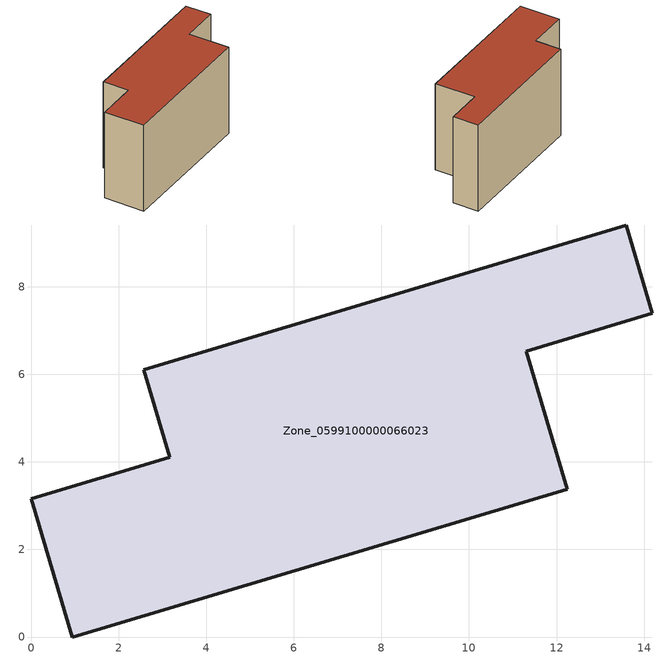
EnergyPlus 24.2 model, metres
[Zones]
Zone_0599100000066023
 floor ground (C_G): 3.17,4.1 2.57,6.11 13.59,9.41 14.19,7.4 11.31,6.53 12.25,3.38 0.94,0 0,3.16 z0
 wall outside (C_F): 0,3.16 0.94,0 12.25,3.38 11.31,6.53 14.19,7.4 13.59,9.41 2.57,6.11 3.17,4.1 0,3.16 z0:7.41
 roof outside (C_R): 3.17,4.1 0,3.16 0.94,0 12.25,3.38 11.31,6.53 14.19,7.4 13.59,9.41 2.57,6.11 z7.41
[BUILDING]
Pand.0599100000066023: North Axis=0; Terrain=City; Loads Convergence Tolerance Value=0.04; Temperature Convergence Tolerance Value=0.4; Solar Distribution=FullExterior; Maximum Number of Warmup Days=25; Minimum Number of Warmup Days=1
[Site:Location]
Rotterdam.The.Hague.AP_ZH_NLD Design_Conditions: Latitude=51.96; Longitude=4.45; Time Zone=1; Elevation=-4.5
[SITE:GROUNDTEMPERATURE:BUILDINGSURFACE]
18, 18, 18, 18, 18, 18, 18, 18, 18, 18, 18, 18
[MATERIAL] Thermal Absorptance=0.9; Solar Absorptance=0.7; Visible Absorptance=0.7
Name | Roughness | Thickness | Conductivity | Density | Specific Heat
G.TI.1975-1991 | MediumSmooth | 0.15 | 0.288461 | 540 | 1210
F.TI.1975-1991 | Rough | 0.3 | 0.230769 | 1920 | 840
R.TI.1975-1991 | MediumRough | 0.2 | 0.153846 | 1500 | 1000
[CONSTRUCTION]
C_G: G.TI.1975-1991
C_F: F.TI.1975-1991
C_R: R.TI.1975-1991
[ZONE]
Zone_0599100000066023: Type=1; Multiplier=1; Ceiling Height=Autocalculate; Volume=Autocalculate; Floor Area=autocalculate; Part of Total Floor Area=Yes
[ZONEINFILTRATION:DESIGNFLOWRATE]
Infil_Zone_0599100000066023: Zone or ZoneList or Space or SpaceList=Zone_0599100000066023; Schedule=AlwaysOn; Design Flow Rate Calculation Method=Flow/Area; Flow Rate per Floor Area=0.003; Constant Term Coefficient=1; Temperature Term Coefficient=0; Velocity Term Coefficient=0; Velocity Squared Term Coefficient=0
[HVACTEMPLATE:ZONE:IDEALLOADSAIRSYSTEM]
Zone_0599100000066023: Maximum Heating Supply Air Temperature=50; Minimum Cooling Supply Air Temperature=13; Maximum Heating Supply Air Humidity Ratio=0.0156; Minimum Cooling Supply Air Humidity Ratio=0.0077; Heating Limit=NoLimit; Cooling Limit=NoLimit; Dehumidification Control Type=ConstantSensibleHeatRatio; Cooling Sensible Heat Ratio=0.7; Dehumidification Setpoint=60; Humidification Control Type=None; Humidification Setpoint=30; Outdoor Air Method=None; Outdoor Air Flow Rate per Person=0.00944; Outdoor Air Flow Rate per Zone Floor Area=0; Outdoor Air Flow Rate per Zone=0; Demand Controlled Ventilation Type=None; Outdoor Air Economizer Type=NoEconomizer; Heat Recovery Type=None; Sensible Heat Recovery Effectiveness=0.7; Latent Heat Recovery Effectiveness=0.65
[ZONECONTROL:THERMOSTAT]
ThermostatControl_Zone_0599100000066023: Zone or ZoneList=Zone_0599100000066023; Control Type Schedule=DualSetpointControlType; Control 1=Thermostat_Zone_0599100000066023; Temperature Difference Between Cutout And Setpoint=0
[THERMOSTATSETPOINT:DUALSETPOINT]
Thermostat_Zone_0599100000066023: Heating Setpoint Temperature Schedule=HeatingSetpoint_Zone_0599100000066023; Cooling Setpoint Temperature Schedule=CoolingSetpoint_Zone_0599100000066023
[SCHEDULE:COMPACT]
HeatingSetpoint_Zone_0599100000066023: Through: 12/31, For: AllDays, Until: 24:00, 21
CoolingSetpoint_Zone_0599100000066023: Through: 12/31, For: AllDays, Until: 24:00, 24
DualSetpointControlType: Through: 12/31, For: AllDays, Until: 24:00, 4
AlwaysOn: Through: 12/31, For: AllDays, Until: 24:00, 1
